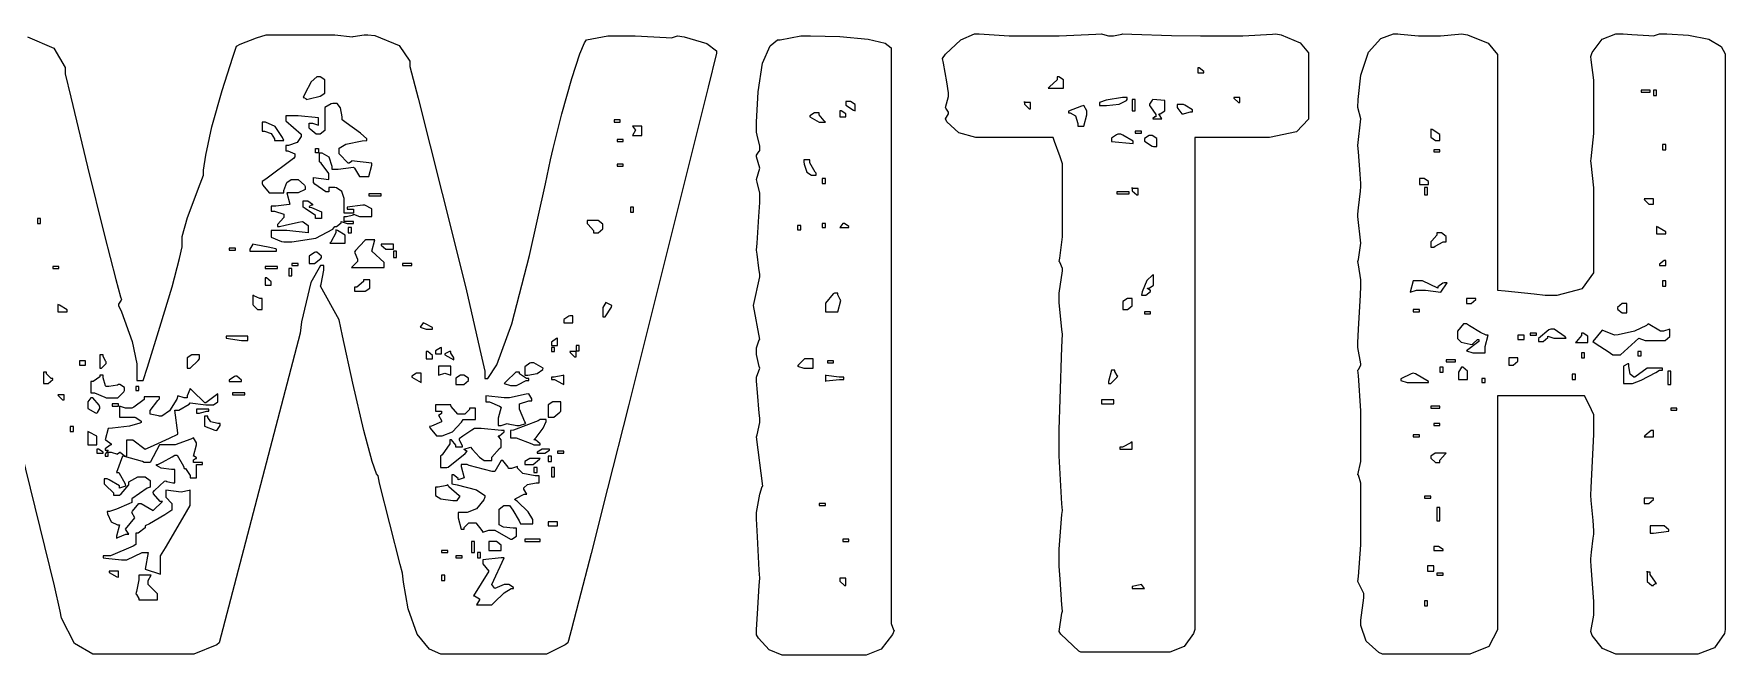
# Model space of a CAD drawing. Extents: x 82 to 273, y 41 to 319.
# Drawn here: x 150.5 to 208.7, y 231.7 to 253 of the extents above; entities that cross this region are included whole.
import ezdxf

# ---------------------------------------------------------------- set-up
doc = ezdxf.new("R2010")
doc.units = 0
doc.header["$MEASUREMENT"] = 0

msp = doc.modelspace()

# ---------------------------------------------------------------- linework, layer by layer
at = {"color": 7}
msp.add_lwpolyline([(150.326, 252.943), (151.232, 252.55), (151.624, 251.891), (151.624, 251.671), (151.816, 250.872), (152.399, 248.47), (152.977, 246.111), (153.364, 244.592), (153.529, 243.998), (153.565, 243.91), (153.547, 243.884), (153.458, 243.746), (153.458, 243.699), (153.563, 243.479), (153.934, 242.465), (154.094, 241.697), (154.094, 241.44), (154.094, 241.124), (154.304, 241.124), (154.452, 241.58), (154.886, 242.95), (155.305, 244.347), (155.558, 245.316), (155.645, 245.717), (155.645, 245.85), (155.645, 246.07), (155.83, 246.724), (156.263, 247.888), (156.387, 248.179), (156.387, 248.354), (156.458, 248.875), (156.672, 249.847), (157.026, 251.098), (157.389, 252.246), (157.515, 252.625), (157.648, 252.687), (158.199, 252.911), (158.532, 253.012), (158.644, 253.012), (160.903, 253.012), (161.502, 252.942), (161.528, 252.96), (161.904, 253.012), (162.031, 253.012), (162.268, 252.986), (163.11, 252.651), (163.477, 252.102), (163.477, 251.919), (163.758, 250.829), (164.593, 247.555), (165.399, 244.308), (165.887, 242.186), (166.052, 241.442), (166.052, 241.194), (166.156, 241.194), (166.47, 241.664), (166.982, 243.073), (167.594, 245.422), (168.143, 247.886), (168.311, 248.708), (168.404, 249.107), (168.706, 250.296), (169.045, 251.514), (169.326, 252.36), (169.484, 252.739), (169.546, 252.835), (170.285, 252.978), (170.815, 252.978), (171.228, 252.978), (172.296, 252.916), (172.472, 252.906), (172.685, 252.978), (172.905, 252.943), (173.685, 252.717), (174.026, 252.462), (174.026, 252.377), (173.736, 251.216), (172.868, 247.731), (171.856, 243.687), (170.992, 240.246), (170.277, 237.407), (169.709, 235.172), (169.292, 233.542), (169.025, 232.515), (168.936, 232.172), (168.91, 232.092), (168.822, 232.031), (168.173, 231.705), (167.958, 231.705), (164.677, 231.705), (164.545, 231.705), (164.148, 231.878), (163.727, 232.398), (163.42, 233.267), (163.259, 234.184), (163.23, 234.491), (163.142, 234.792), (162.436, 237.588), (162.384, 237.842), (162.33, 237.914), (162.184, 238.338), (161.897, 239.4), (161.52, 241.023), (161.16, 242.659), (161.043, 243.204), (160.408, 244.369), (160.424, 244.44), (160.514, 244.916), (160.514, 245.074), (160.402, 245.074), (160.069, 244.493), (159.755, 243.136), (159.702, 242.747), (156.916, 232.092), (156.836, 232.031), (156.049, 231.705), (155.787, 231.705), (152.789, 231.705), (152.578, 231.705), (151.945, 232.076), (151.5, 232.94), (151.448, 233.186), (151.262, 234.051), (149.109, 242.781)], dxfattribs=at)
for points in [[(183.056, 253.048), (184.08, 252.978), (185.315, 252.978), (185.8, 252.978), (187.069, 253.039), (187.255, 253.048), (187.289, 253.031), (187.5, 252.978), (187.572, 252.978), (187.676, 252.978), (187.959, 253.039), (187.995, 253.048), (188.303, 253.031), (189.665, 252.987), (190.661, 252.978), (190.993, 252.978), (192.123, 252.978), (192.123, 252.978), (193.136, 253.039), (193.252, 253.048), (193.437, 253.013), (194.093, 252.739), (194.381, 252.389), (194.381, 252.272), (194.381, 250.26), (194.381, 250.114), (193.96, 249.674), (193.032, 249.484), (192.723, 249.484), (190.464, 249.484), (190.464, 232.551), (190.428, 232.418), (190.097, 231.965), (189.606, 231.775), (189.442, 231.775), (186.549, 231.775), (186.478, 231.803), (185.86, 232.392), (185.808, 232.481), (185.808, 232.481), (185.896, 233.116), (185.914, 233.186), (185.896, 233.407), (185.834, 234.284), (185.808, 234.731), (185.808, 234.88), (185.808, 235.321), (185.896, 236.511), (185.914, 236.644), (185.896, 236.882), (185.808, 238.529), (185.808, 239.077), (185.808, 239.426), (185.834, 240.472), (185.896, 242.27), (185.914, 242.711), (185.896, 242.871), (185.808, 243.809), (185.808, 244.122), (185.914, 244.898), (185.914, 244.978), (185.824, 245.19), (185.808, 245.217), (185.824, 245.331), (185.914, 246.065), (185.914, 246.309), (185.914, 248.496), (185.914, 248.577), (185.834, 248.819), (185.649, 249.344), (185.597, 249.484), (183.128, 249.484), (182.933, 249.484), (182.35, 249.644), (181.945, 250.015), (181.893, 250.119), (181.997, 250.296), (181.997, 250.349), (181.909, 250.49), (181.893, 250.508), (181.997, 250.895), (181.997, 251.019), (181.944, 251.39), (181.821, 252.042), (181.787, 252.2), (181.892, 252.342), (182.421, 252.837), (182.896, 253.048), (183.056, 253.048)], [(197.449, 253.048), (197.538, 253.031), (198.159, 252.978), (198.367, 252.978), (198.684, 252.978), (198.921, 252.978), (199.539, 253.039), (199.636, 253.048), (199.839, 253.013), (200.557, 252.731), (200.871, 252.334), (200.871, 252.2), (200.871, 244.228), (201.144, 244.202), (202.136, 244.101), (202.51, 244.052), (202.635, 244.052), (202.924, 244.052), (203.795, 244.29), (204.188, 244.826), (204.188, 245.004), (204.188, 247.438), (204.188, 247.746), (204.099, 248.602), (204.082, 248.672), (204.099, 248.744), (204.188, 249.616), (204.188, 249.907), (204.188, 251.178), (204.188, 251.452), (204.099, 252.157), (204.082, 252.272), (204.126, 252.404), (204.473, 252.859), (204.946, 253.048), (205.104, 253.048), (205.202, 253.048), (205.497, 253.026), (206.084, 252.987), (206.235, 252.978), (206.445, 253.048), (206.693, 253.048), (207.438, 253.002), (208.143, 252.859), (208.563, 252.616), (208.704, 252.359), (208.704, 252.272), (208.704, 232.551), (208.676, 232.41), (208.337, 231.917), (207.764, 231.705), (207.574, 231.705), (205.104, 231.705), (204.95, 231.705), (204.487, 231.895), (204.134, 232.348), (204.082, 232.481), (204.188, 233.046), (204.188, 233.513), (204.099, 234.73), (204.082, 234.914), (204.082, 234.99), (204.108, 235.215), (204.17, 235.7), (204.188, 235.832), (204.188, 235.95), (204.161, 236.305), (204.099, 236.996), (204.082, 237.173), (204.099, 237.429), (204.188, 239.274), (204.188, 239.889), (204.188, 239.944), (204.108, 240.109), (203.922, 240.49), (203.87, 240.594), (200.871, 240.594), (200.871, 232.727), (200.871, 232.537), (200.58, 231.965), (199.926, 231.705), (199.708, 231.705), (196.92, 231.705), (196.796, 231.758), (196.365, 232.155), (196.18, 232.692), (196.18, 232.869), (196.285, 233.645), (196.285, 233.787), (196.108, 234.138), (196.074, 234.208), (196.091, 234.377), (196.18, 235.468), (196.18, 235.832), (196.18, 237.49), (196.18, 237.588), (196.091, 237.862), (196.074, 237.878), (196.18, 238.337), (196.18, 239.606), (196.18, 240.075), (196.091, 241.292), (196.074, 241.476), (196.091, 241.504), (196.18, 241.643), (196.18, 241.689), (196.074, 242.252), (196.074, 242.412), (196.1, 242.889), (196.162, 244.052), (196.18, 244.369), (196.18, 244.581), (196.091, 245.102), (196.074, 245.217), (196.091, 245.287), (196.18, 245.85), (196.18, 245.85), (196.074, 246.768), (196.074, 246.841), (196.1, 247.056), (196.162, 247.632), (196.18, 247.79), (196.18, 247.898), (196.153, 248.219), (196.091, 248.991), (196.074, 249.202), (196.18, 250.119), (196.074, 250.508), (196.08, 250.787), (196.179, 251.62), (196.444, 252.413), (196.867, 252.889), (197.303, 253.048), (197.449, 253.048)], [(176.918, 252.978), (177.254, 252.978), (178.266, 252.951), (179.237, 252.867), (179.824, 252.725), (180.023, 252.571), (180.023, 252.519), (180.023, 232.833), (180.023, 232.755), (180.111, 232.543), (180.129, 232.517), (180.075, 232.376), (179.682, 231.881), (179.17, 231.669), (178.999, 231.669), (176.425, 231.669), (176.276, 231.669), (175.832, 231.851), (175.461, 232.26), (175.401, 232.374), (175.401, 232.555), (175.427, 233.094), (175.489, 234.068), (175.507, 234.315), (175.489, 234.597), (175.427, 235.736), (175.401, 236.364), (175.401, 236.573), (175.417, 236.706), (175.507, 237.205), (175.595, 237.473), (175.613, 237.49), (175.401, 239.183), (175.417, 239.255), (175.507, 239.678), (175.507, 239.819), (175.489, 239.995), (175.427, 240.71), (175.401, 241.1), (175.401, 241.23), (175.507, 241.547), (175.489, 241.601), (175.401, 242.01), (175.401, 242.146), (175.401, 242.244), (175.489, 242.518), (175.507, 242.535), (175.295, 243.699), (175.507, 244.687), (175.507, 244.763), (175.479, 244.986), (175.417, 245.471), (175.401, 245.604), (175.417, 245.842), (175.479, 246.768), (175.507, 247.245), (175.507, 247.403), (175.507, 247.563), (175.417, 247.942), (175.401, 248.039), (175.507, 248.426), (175.401, 248.815), (175.401, 248.868), (175.489, 249.009), (175.507, 249.025), (175.507, 249.185), (175.417, 249.564), (175.401, 249.66), (175.401, 250.008), (175.453, 251.05), (175.607, 252.042), (175.861, 252.637), (176.124, 252.835), (176.213, 252.835), (176.918, 252.978)], [(190.57, 251.883), (190.57, 251.707), (190.783, 251.707), (190.783, 251.751), (190.623, 251.883), (190.57, 251.883)], [(159.808, 250.861), (159.834, 250.861), (159.915, 250.807), (159.915, 250.789), (160.019, 250.807), (160.39, 250.901), (160.55, 251.004), (160.55, 251.037), (160.55, 251.424), (160.55, 251.46), (160.39, 251.567), (160.338, 251.567), (160.274, 251.567), (160.085, 251.4), (159.861, 250.985), (159.808, 250.861)], [(185.738, 251.567), (185.738, 251.47), (185.473, 251.222), (185.421, 251.178), (185.95, 251.178), (185.95, 251.424), (185.95, 251.46), (185.79, 251.567), (185.738, 251.567)], [(178.47, 250.719), (178.47, 250.649), (178.47, 250.588), (178.734, 250.42), (178.788, 250.402), (178.788, 250.578), (178.788, 250.614), (178.628, 250.719), (178.576, 250.719), (178.47, 250.719)], [(184.609, 250.719), (184.609, 250.649), (184.617, 250.623), (184.769, 250.472), (184.82, 250.472), (184.82, 250.685), (184.609, 250.685), (184.609, 250.719)], [(187.185, 250.649), (187.185, 250.578), (187.289, 250.578), (187.434, 250.578), (187.872, 250.632), (188.119, 250.755), (188.137, 250.789), (188.137, 250.861), (187.977, 250.853), (187.421, 250.769), (187.185, 250.679), (187.185, 250.649)], [(188.313, 250.402), (188.419, 250.402), (188.419, 250.789), (188.313, 250.789), (188.313, 250.402)], [(189.019, 250.789), (189.001, 250.763), (188.913, 250.625), (188.913, 250.578), (188.947, 250.534), (189.125, 250.276), (189.125, 250.19), (189.097, 250.19), (189.019, 250.137), (189.019, 250.119), (189.335, 250.119), (189.229, 250.296), (189.282, 250.296), (189.442, 250.402), (189.442, 250.436), (189.442, 250.755), (189.019, 250.789)], [(191.805, 250.861), (191.813, 250.835), (191.966, 250.685), (192.017, 250.685), (192.017, 250.861), (191.805, 250.861)], [(205.81, 251.037), (206.128, 251.037), (206.128, 251.108), (205.81, 251.108), (205.81, 251.037)], [(206.235, 250.931), (206.339, 250.931), (206.339, 251.108), (206.235, 251.108), (206.235, 250.931)], [(160.55, 250.472), (160.55, 249.767), (160.55, 249.723), (160.39, 249.59), (160.338, 249.59), (160.257, 249.59), (160.047, 249.768), (160.021, 249.803), (160.021, 249.979), (160.125, 249.979), (160.338, 249.907), (160.338, 250.155), (159.632, 250.226), (159.209, 250.226), (159.209, 250.049), (159.738, 249.59), (159.738, 249.519), (159.606, 249.304), (159.308, 249.202), (159.209, 249.202), (159.209, 249.025), (159.287, 249.025), (159.526, 248.921), (159.526, 248.885), (159.526, 248.815), (159.472, 248.754), (158.53, 248.047), (158.397, 247.967), (158.397, 247.897), (158.423, 247.844), (158.641, 247.58), (158.714, 247.58), (159.139, 247.58), (159.147, 247.66), (159.243, 247.928), (159.402, 248.039), (159.456, 248.039), (159.562, 248.039), (159.64, 248.039), (159.851, 247.835), (159.879, 247.79), (159.879, 247.72), (159.879, 247.686), (159.64, 247.58), (159.562, 247.58), (159.243, 247.58), (159.349, 247.191), (159.322, 247.174), (158.866, 247.121), (158.714, 247.121), (158.714, 246.944), (158.82, 246.944), (159.139, 246.84), (159.139, 246.804), (159.139, 246.732), (158.926, 246.485), (158.926, 246.415), (158.991, 246.415), (159.19, 246.465), (159.649, 246.566), (159.772, 246.592), (159.807, 246.584), (159.985, 246.458), (159.985, 246.415), (159.985, 246.203), (159.243, 246.275), (158.714, 246.275), (158.714, 246.098), (158.714, 246.046), (159.067, 245.904), (159.139, 245.886), (159.414, 245.886), (160.245, 246.018), (160.831, 246.327), (160.903, 246.415), (160.955, 246.415), (161.113, 246.548), (161.113, 246.592), (161.326, 246.521), (161.536, 246.521), (161.536, 246.592), (161.219, 246.592), (161.219, 246.768), (161.298, 246.768), (161.536, 246.822), (161.536, 246.838), (161.749, 246.768), (162.172, 246.768), (162.172, 246.98), (162.172, 247.025), (161.933, 247.157), (161.855, 247.157), (161.326, 247.085), (161.326, 247.015), (161.536, 247.015), (161.536, 246.874), (161.219, 246.874), (161.219, 247.297), (161.219, 247.378), (161.139, 247.62), (160.955, 247.748), (160.903, 247.756), (160.69, 247.756), (160.69, 247.614), (160.584, 247.614), (160.584, 247.614), (160.205, 247.88), (160.161, 247.933), (160.161, 248.109), (160.69, 248.039), (160.69, 248.109), (160.69, 248.241), (160.426, 248.594), (160.373, 248.638), (160.373, 248.955), (160.452, 248.955), (160.69, 248.819), (160.796, 248.499), (160.796, 248.392), (161.007, 248.392), (161.536, 248.462), (161.571, 248.427), (161.749, 248.143), (161.749, 248.143), (162.065, 248.143), (162.172, 248.532), (162.172, 248.602), (161.466, 248.672), (161.466, 248.656), (161.386, 248.602), (161.36, 248.602), (161.043, 248.921), (161.043, 249.061), (161.043, 249.108), (161.28, 249.247), (161.835, 249.362), (161.995, 249.378), (161.995, 249.44), (161.783, 249.626), (161.29, 249.987), (161.149, 250.083), (161.149, 250.188), (161.095, 250.498), (160.976, 250.649), (160.937, 250.649), (160.831, 250.649), (160.777, 250.64), (160.55, 250.515), (160.55, 250.472)], [(170.498, 250.013), (170.708, 250.013), (170.708, 250.083), (170.498, 250.083), (170.498, 250.013)], [(177.235, 250.19), (177.553, 250.013), (177.764, 250.013), (177.728, 250.049), (177.553, 250.261), (177.553, 250.332), (177.447, 250.332), (177.394, 250.332), (177.235, 250.226), (177.235, 250.19)], [(178.259, 250.402), (178.259, 250.19), (178.47, 250.19), (178.47, 250.26), (178.47, 250.296), (178.311, 250.402), (178.259, 250.402)], [(186.126, 250.332), (186.186, 250.332), (186.363, 250.221), (186.443, 249.961), (186.443, 249.873), (186.655, 249.873), (186.76, 250.26), (186.76, 250.402), (186.655, 250.578), (186.567, 250.562), (186.126, 250.39), (186.126, 250.332)], [(189.865, 250.578), (189.865, 250.508), (189.881, 250.474), (190.027, 250.296), (190.077, 250.296), (190.111, 250.305), (190.322, 250.366), (190.394, 250.366), (190.394, 250.428), (190.129, 250.596), (190.077, 250.613), (189.865, 250.613), (189.865, 250.578)], [(158.397, 250.013), (158.397, 249.696), (158.476, 249.696), (158.714, 249.618), (158.82, 249.439), (158.82, 249.378), (159.139, 249.378), (159.103, 249.484), (158.846, 249.855), (158.509, 250.013), (158.397, 250.013)], [(171.133, 249.873), (171.238, 249.731), (171.133, 249.554), (171.45, 249.554), (171.45, 249.873), (171.133, 249.873)], [(187.608, 249.414), (187.608, 249.344), (188.347, 249.273), (188.347, 249.353), (187.995, 249.556), (187.924, 249.59), (187.818, 249.59), (187.774, 249.574), (187.608, 249.454), (187.608, 249.414)], [(188.419, 249.626), (188.63, 249.626), (188.63, 249.696), (188.419, 249.696), (188.419, 249.626)], [(188.736, 249.414), (188.736, 249.353), (188.999, 249.185), (189.053, 249.167), (189.159, 249.167), (189.159, 249.414), (189.159, 249.45), (189.001, 249.554), (188.948, 249.554), (188.904, 249.546), (188.736, 249.447), (188.736, 249.414)], [(198.578, 249.767), (198.578, 249.52), (198.586, 249.494), (198.739, 249.378), (198.79, 249.378), (198.896, 249.378), (198.896, 249.52), (198.896, 249.582), (198.63, 249.75), (198.578, 249.767)], [(160.231, 249.097), (160.338, 249.097), (160.338, 248.955), (160.231, 248.955), (160.231, 249.097)], [(170.604, 249.344), (170.815, 249.344), (170.815, 249.414), (170.604, 249.414), (170.604, 249.344)], [(198.684, 248.991), (198.896, 248.991), (198.896, 249.061), (198.684, 249.061), (198.684, 248.991)], [(206.551, 249.061), (206.658, 249.061), (206.658, 249.238), (206.551, 249.238), (206.551, 249.061)], [(170.604, 248.496), (170.815, 248.496), (170.815, 248.568), (170.604, 248.568), (170.604, 248.496)], [(177.024, 248.708), (177.024, 248.638), (177.032, 248.559), (177.129, 248.29), (177.287, 248.179), (177.341, 248.179), (177.447, 248.179), (177.447, 248.249), (177.411, 248.285), (177.235, 248.604), (177.235, 248.708), (177.024, 248.708)], [(177.66, 247.897), (177.764, 247.897), (177.764, 248.073), (177.66, 248.073), (177.66, 247.897)], [(188.313, 247.756), (188.313, 247.686), (188.313, 247.642), (188.47, 247.51), (188.524, 247.51), (188.524, 247.72), (188.313, 247.72), (188.313, 247.756)], [(198.191, 248.073), (198.191, 247.862), (198.508, 247.862), (198.508, 247.933), (198.508, 247.968), (198.349, 248.073), (198.297, 248.073), (198.191, 248.073)], [(198.367, 247.51), (198.473, 247.51), (198.473, 247.756), (198.367, 247.756), (198.367, 247.51)], [(159.808, 247.297), (159.915, 247.297), (159.967, 247.297), (160.125, 247.192), (160.125, 247.157), (160.099, 247.157), (160.021, 247.103), (160.021, 247.085), (160.091, 247.069), (160.444, 246.924), (160.444, 246.874), (160.444, 246.698), (160.231, 246.698), (160.231, 246.796), (159.879, 247.041), (159.808, 247.085), (159.808, 247.297)], [(162.065, 247.474), (162.49, 247.474), (162.49, 247.544), (162.065, 247.544), (162.065, 247.474)], [(187.784, 247.544), (188.207, 247.544), (188.207, 247.614), (187.784, 247.614), (187.784, 247.544)], [(205.916, 247.367), (205.925, 247.341), (206.077, 247.191), (206.128, 247.191), (206.235, 247.191), (206.235, 247.367), (205.916, 247.367)], [(150.672, 246.521), (150.777, 246.521), (150.777, 246.698), (150.672, 246.698), (150.672, 246.521)], [(169.58, 246.592), (169.58, 246.521), (169.614, 246.487), (169.792, 246.275), (169.792, 246.203), (169.898, 246.203), (169.951, 246.203), (170.109, 246.335), (170.109, 246.379), (170.109, 246.451), (170.109, 246.495), (169.951, 246.628), (169.898, 246.628), (169.58, 246.628), (169.58, 246.592)], [(171.061, 246.908), (171.167, 246.908), (171.167, 247.085), (171.061, 247.085), (171.061, 246.908)], [(160.937, 246.309), (160.937, 246.195), (160.76, 245.878), (160.726, 245.85), (161.255, 245.85), (161.255, 246.063), (161.255, 246.125), (160.989, 246.283), (160.937, 246.309)], [(161.36, 246.203), (161.466, 246.203), (161.466, 246.379), (161.36, 246.379), (161.36, 246.203)], [(176.812, 246.309), (176.918, 246.309), (176.918, 246.451), (176.812, 246.451), (176.812, 246.309)], [(177.66, 246.379), (177.764, 246.379), (177.764, 246.521), (177.66, 246.521), (177.66, 246.379)], [(178.365, 246.521), (178.259, 246.379), (178.576, 246.379), (178.576, 246.415), (178.417, 246.521), (178.365, 246.521)], [(198.79, 246.203), (198.79, 246.125), (198.612, 245.922), (198.578, 245.886), (198.578, 245.71), (198.684, 245.71), (198.728, 245.737), (199.012, 245.886), (199.107, 245.886), (199.107, 246.027), (199.107, 246.071), (198.949, 246.203), (198.896, 246.203), (198.79, 246.203)], [(206.339, 246.415), (206.339, 246.169), (206.658, 246.169), (206.658, 246.231), (206.392, 246.399), (206.339, 246.415)], [(157.269, 245.604), (157.479, 245.604), (157.479, 245.674), (157.269, 245.674), (157.269, 245.604)], [(158.08, 245.816), (157.974, 245.64), (157.974, 245.569), (158.89, 245.569), (158.89, 245.64), (158.864, 245.649), (158.604, 245.702), (158.185, 245.79), (158.08, 245.816)], [(160.021, 245.357), (160.021, 245.145), (160.125, 245.145), (160.204, 245.145), (160.416, 245.322), (160.444, 245.357), (160.444, 245.401), (160.284, 245.533), (160.231, 245.533), (160.196, 245.525), (160.021, 245.4), (160.021, 245.357)], [(161.572, 245.533), (161.589, 245.507), (161.678, 245.29), (161.678, 245.217), (161.466, 245.004), (162.595, 245.004), (162.595, 245.181), (162.172, 245.569), (162.278, 245.956), (161.961, 245.956), (161.933, 245.94), (161.607, 245.587), (161.572, 245.533)], [(162.49, 245.816), (162.49, 245.772), (162.647, 245.64), (162.701, 245.64), (162.913, 245.64), (162.913, 245.816), (162.49, 245.816)], [(162.913, 245.357), (163.019, 245.357), (163.019, 245.569), (162.913, 245.569), (162.913, 245.357)], [(151.201, 244.968), (151.412, 244.968), (151.412, 245.04), (151.201, 245.04), (151.201, 244.968)], [(158.503, 244.968), (158.926, 244.968), (158.926, 245.04), (158.503, 245.04), (158.503, 244.968)], [(159.315, 244.722), (159.42, 244.722), (159.42, 244.968), (159.315, 244.968), (159.315, 244.722)], [(159.42, 245.074), (159.632, 245.074), (159.632, 245.145), (159.42, 245.145), (159.42, 245.074)], [(163.23, 245.074), (163.548, 245.074), (163.548, 245.145), (163.23, 245.145), (163.23, 245.074)], [(206.445, 245.074), (206.658, 245.074), (206.658, 245.251), (206.604, 245.251), (206.445, 245.118), (206.445, 245.074)], [(158.503, 244.651), (158.503, 244.405), (158.714, 244.405), (158.714, 244.475), (158.704, 244.511), (158.553, 244.651), (158.503, 244.651)], [(161.889, 244.581), (161.889, 244.521), (161.651, 244.335), (161.572, 244.335), (161.572, 244.192), (161.889, 244.192), (161.942, 244.192), (162.101, 244.3), (162.101, 244.335), (162.101, 244.581), (161.889, 244.581)], [(188.63, 244.052), (188.736, 244.052), (188.788, 244.052), (188.948, 244.184), (188.948, 244.228), (188.921, 244.228), (188.842, 244.282), (188.842, 244.299), (188.895, 244.299), (189.053, 244.405), (189.053, 244.439), (189.053, 244.758), (189.009, 244.749), (188.815, 244.565), (188.656, 244.168), (188.63, 244.052)], [(197.979, 244.545), (197.872, 244.158), (198.085, 244.228), (198.402, 244.228), (198.931, 244.158), (199.143, 244.475), (199.037, 244.475), (199.001, 244.467), (198.826, 244.341), (198.826, 244.299), (198.297, 244.545), (197.979, 244.545)], [(206.551, 244.369), (206.658, 244.369), (206.658, 244.545), (206.551, 244.545), (206.551, 244.369)], [(151.378, 243.733), (151.378, 243.487), (151.694, 243.487), (151.694, 243.549), (151.43, 243.717), (151.378, 243.733)], [(158.08, 244.052), (158.08, 243.733), (158.089, 243.707), (158.24, 243.557), (158.291, 243.557), (158.397, 243.557), (158.397, 243.946), (158.317, 243.946), (158.115, 244.035), (158.08, 244.052)], [(170.215, 243.805), (170.109, 243.629), (170.109, 243.31), (170.188, 243.31), (170.41, 243.639), (170.428, 243.699), (170.215, 243.805)], [(177.764, 243.663), (177.764, 243.487), (178.189, 243.487), (178.293, 243.876), (178.276, 243.903), (178.189, 244.069), (178.189, 244.122), (178.083, 244.122), (178.029, 244.106), (177.764, 243.775), (177.764, 243.663)], [(187.995, 243.805), (187.995, 243.557), (188.101, 243.557), (188.153, 243.557), (188.313, 243.689), (188.313, 243.733), (188.313, 243.946), (188.207, 243.946), (188.153, 243.946), (187.995, 243.841), (187.995, 243.805)], [(199.813, 243.946), (199.813, 243.769), (199.919, 243.769), (199.971, 243.769), (200.131, 243.902), (200.131, 243.946), (199.813, 243.946)], [(205, 243.593), (205.008, 243.567), (205.16, 243.453), (205.21, 243.453), (205.317, 243.453), (205.317, 243.769), (205.21, 243.769), (205.157, 243.769), (205, 243.637), (205, 243.593)], [(163.935, 243.1), (163.829, 242.958), (164.042, 242.888), (164.254, 242.888), (164.254, 242.941), (163.988, 243.082), (163.935, 243.1)], [(168.768, 243.17), (168.768, 243.1), (169.087, 243.1), (169.087, 243.346), (168.981, 243.346), (168.945, 243.338), (168.768, 243.213), (168.768, 243.17)], [(188.736, 243.417), (188.948, 243.417), (188.948, 243.487), (188.736, 243.487), (188.736, 243.417)], [(197.979, 243.487), (198.191, 243.487), (198.191, 243.557), (197.979, 243.557), (197.979, 243.487)], [(157.163, 242.641), (157.163, 242.571), (157.692, 242.499), (157.904, 242.499), (157.904, 242.641), (157.163, 242.641)], [(168.345, 242.394), (168.345, 242.322), (168.558, 242.322), (168.558, 242.571), (168.522, 242.562), (168.345, 242.437), (168.345, 242.394)], [(199.708, 243.064), (199.496, 242.817), (199.496, 242.605), (199.496, 242.565), (199.628, 242.442), (199.937, 242.368), (200.025, 242.358), (200.033, 242.386), (200.186, 242.535), (200.237, 242.535), (200.237, 242.465), (199.813, 242.146), (200.025, 242.076), (200.448, 242.076), (200.448, 242.288), (200.554, 242.675), (200.487, 242.675), (200.288, 242.777), (199.909, 243.003), (199.813, 243.064), (199.708, 243.064)], [(201.577, 242.535), (201.789, 242.535), (201.789, 242.675), (201.577, 242.675), (201.577, 242.535)], [(202.001, 242.675), (202.212, 242.675), (202.212, 242.747), (202.001, 242.747), (202.001, 242.675)], [(202.282, 242.465), (202.388, 242.465), (202.441, 242.465), (202.601, 242.597), (202.601, 242.641), (202.811, 242.571), (203.236, 242.571), (203.2, 242.624), (202.829, 242.888), (202.707, 242.888), (202.635, 242.861), (202.282, 242.564), (202.282, 242.465)], [(203.765, 242.747), (203.765, 242.668), (203.587, 242.465), (203.553, 242.429), (203.976, 242.429), (203.976, 242.605), (203.976, 242.641), (203.817, 242.747), (203.765, 242.747)], [(204.894, 242.675), (204.471, 242.852), (204.152, 242.465), (204.266, 242.386), (204.681, 242.116), (204.84, 242.006), (204.894, 242.006), (205.104, 242.006), (205.74, 242.571), (205.952, 242.499), (206.587, 242.499), (206.64, 242.499), (206.798, 242.631), (206.798, 242.675), (206.798, 242.888), (206.587, 242.817), (206.481, 242.817), (206.058, 243.064), (205.996, 243.012), (205.581, 242.817), (205.026, 242.693), (204.894, 242.675)], [(152.823, 242.006), (152.823, 241.547), (152.876, 241.547), (153.035, 241.706), (153.035, 241.759), (153.017, 241.786), (152.929, 241.952), (152.929, 242.006), (152.823, 242.006)], [(155.822, 241.865), (155.822, 241.547), (155.926, 241.547), (156.2, 241.813), (156.245, 241.865), (156.245, 242.006), (156.034, 242.006), (155.98, 242.006), (155.822, 241.901), (155.822, 241.865)], [(164.042, 242.112), (164.042, 241.865), (164.254, 241.865), (164.254, 241.935), (164.254, 241.979), (164.094, 242.112), (164.042, 242.112)], [(164.358, 242.112), (164.358, 242.042), (164.571, 242.042), (164.571, 242.252), (164.535, 242.244), (164.358, 242.145), (164.358, 242.112)], [(164.677, 242.006), (164.994, 241.829), (164.994, 241.899), (164.976, 241.927), (164.888, 242.066), (164.888, 242.112), (164.844, 242.121), (164.677, 242.034), (164.677, 242.006)], [(168.345, 242.112), (168.451, 242.112), (168.451, 242.252), (168.345, 242.252), (168.345, 242.112)], [(168.981, 242.112), (168.989, 242.086), (169.142, 241.935), (169.193, 241.935), (169.193, 242.112), (168.981, 242.112)], [(169.193, 242.146), (169.297, 242.146), (169.297, 242.322), (169.193, 242.322), (169.193, 242.146)], [(203.765, 241.899), (203.87, 241.899), (203.87, 242.076), (203.765, 242.076), (203.765, 241.899)], [(205.705, 241.97), (205.81, 241.97), (205.81, 242.112), (205.705, 242.112), (205.705, 241.97)], [(150.883, 241.406), (150.883, 241.017), (150.989, 241.017), (151.041, 241.017), (151.201, 241.15), (151.201, 241.194), (151.147, 241.194), (150.989, 241.354), (150.989, 241.406), (150.883, 241.406)], [(152.117, 241.653), (152.33, 241.653), (152.33, 241.793), (152.117, 241.793), (152.117, 241.653)], [(163.548, 241.23), (163.865, 241.053), (163.865, 241.37), (163.759, 241.37), (163.705, 241.37), (163.548, 241.265), (163.548, 241.23)], [(164.465, 241.617), (164.465, 241.3), (164.677, 241.37), (164.888, 241.3), (164.888, 241.617), (164.465, 241.617)], [(166.723, 241.017), (166.934, 240.947), (167.146, 240.947), (167.191, 240.975), (167.474, 241.124), (167.569, 241.124), (167.569, 241.194), (167.489, 241.194), (167.253, 241.354), (167.253, 241.406), (167.12, 241.406), (166.784, 241.08), (166.723, 241.017)], [(167.429, 241.547), (167.429, 241.3), (167.533, 241.3), (167.851, 241.358), (168.045, 241.502), (168.063, 241.547), (167.746, 241.723), (167.64, 241.723), (167.604, 241.715), (167.429, 241.589), (167.429, 241.547)], [(176.812, 241.617), (177.024, 241.547), (177.341, 241.547), (177.341, 241.865), (177.13, 241.865), (177.05, 241.865), (176.838, 241.661), (176.812, 241.617)], [(177.836, 241.723), (178.047, 241.723), (178.047, 241.793), (177.836, 241.793), (177.836, 241.723)], [(187.608, 241.476), (187.501, 241.088), (187.501, 241.017), (187.58, 241.017), (187.792, 241.22), (187.818, 241.264), (187.801, 241.292), (187.714, 241.431), (187.714, 241.476), (187.608, 241.476)], [(197.556, 241.124), (197.768, 241.053), (198.508, 241.053), (198.498, 241.081), (198.057, 241.344), (197.979, 241.37), (197.907, 241.344), (197.556, 241.179), (197.556, 241.124)], [(198.896, 241.406), (199.003, 241.406), (199.003, 241.583), (198.896, 241.583), (198.896, 241.406)], [(199.107, 241.759), (199.426, 241.759), (199.426, 241.829), (199.107, 241.829), (199.107, 241.759)], [(199.636, 241.583), (199.532, 241.406), (199.532, 241.16), (199.849, 241.16), (199.849, 241.406), (199.839, 241.442), (199.686, 241.583), (199.636, 241.583)], [(201.26, 241.899), (201.26, 241.653), (201.366, 241.653), (201.418, 241.653), (201.577, 241.785), (201.577, 241.829), (201.577, 241.899), (201.26, 241.899)], [(205.21, 241.583), (205.21, 241.017), (205.423, 241.017), (205.521, 241.017), (205.814, 241.129), (206.321, 241.398), (206.445, 241.476), (206.551, 241.476), (206.551, 241.547), (206.022, 241.547), (205.599, 241.23), (205.559, 241.23), (205.439, 241.34), (205.387, 241.602), (205.387, 241.689), (205.359, 241.698), (205.21, 241.612), (205.21, 241.583)], [(206.728, 240.983), (206.834, 240.983), (206.834, 241.44), (206.728, 241.44), (206.728, 240.983)], [(152.823, 241.3), (152.823, 241.248), (152.585, 241.088), (152.506, 241.088), (152.506, 240.701), (152.638, 240.701), (152.991, 240.552), (153.035, 240.524), (153.352, 240.524), (153.431, 240.524), (153.643, 240.727), (153.671, 240.771), (153.671, 240.841), (153.671, 240.877), (153.511, 240.983), (153.458, 240.983), (153.422, 240.965), (153.132, 240.911), (153.035, 240.911), (153.017, 240.939), (152.929, 241.21), (152.929, 241.3), (152.823, 241.3)], [(155.928, 240.841), (155.91, 240.815), (155.822, 240.597), (155.822, 240.524), (155.715, 240.524), (155.505, 240.594), (155.461, 240.48), (155.213, 240.071), (154.955, 239.889), (154.869, 239.889), (154.833, 239.907), (154.553, 239.959), (154.553, 239.959), (154.553, 240.091), (154.816, 240.436), (154.869, 240.488), (154.869, 240.558), (154.34, 240.558), (154.34, 240.462), (153.988, 240.199), (153.917, 240.171), (153.705, 240.171), (153.494, 240.242), (153.494, 239.853), (154.023, 239.853), (154.058, 239.845), (154.234, 239.72), (154.234, 239.677), (154.198, 239.65), (153.841, 239.546), (153.254, 239.475), (153.106, 239.466), (152.999, 239.077), (153.034, 239.069), (153.212, 238.943), (153.212, 238.901), (153.176, 238.893), (152.999, 238.767), (152.999, 238.724), (153.106, 238.724), (152.999, 238.584), (152.999, 238.514), (153.106, 238.514), (153.106, 238.654), (153.212, 238.654), (153.422, 238.584), (153.422, 238.602), (153.501, 238.654), (153.529, 238.654), (153.537, 238.628), (153.69, 238.514), (153.741, 238.514), (153.741, 239.077), (153.952, 239.077), (154.376, 238.76), (154.561, 238.84), (155.217, 239.135), (155.505, 239.277), (155.505, 239.324), (155.399, 240.101), (155.531, 240.101), (155.892, 240.304), (155.928, 240.348), (156.457, 240.278), (156.669, 240.278), (156.722, 240.278), (156.88, 240.383), (156.88, 240.418), (156.88, 240.665), (156.457, 240.348), (156.429, 240.357), (155.988, 240.771), (155.928, 240.841)], [(154.058, 240.771), (154.164, 240.771), (154.164, 240.911), (154.058, 240.911), (154.058, 240.771)], [(157.269, 241.088), (157.692, 241.088), (157.692, 241.132), (157.532, 241.264), (157.479, 241.264), (157.444, 241.256), (157.269, 241.131), (157.269, 241.088)], [(165.064, 241.16), (165.064, 240.983), (165.276, 240.983), (165.329, 240.983), (165.489, 241.115), (165.489, 241.16), (165.489, 241.195), (165.329, 241.3), (165.276, 241.3), (165.223, 241.3), (165.064, 241.195), (165.064, 241.16)], [(168.345, 241.23), (168.345, 241.16), (168.45, 241.16), (168.724, 241.009), (168.768, 240.983), (168.768, 241.3), (168.742, 241.292), (168.444, 241.23), (168.345, 241.23)], [(177.764, 241.3), (177.764, 241.088), (177.79, 241.106), (178.247, 241.16), (178.399, 241.16), (178.399, 241.23), (178.24, 241.23), (177.79, 241.292), (177.764, 241.3)], [(200.342, 241.053), (200.448, 241.053), (200.448, 241.194), (200.342, 241.194), (200.342, 241.053)], [(203.447, 241.16), (203.553, 241.16), (203.553, 241.336), (203.447, 241.336), (203.447, 241.16)], [(151.378, 240.63), (151.386, 240.604), (151.537, 240.454), (151.588, 240.454), (151.588, 240.63), (151.378, 240.63)], [(152.506, 240.524), (152.4, 240.382), (152.4, 240.206), (152.4, 240.153), (152.663, 240.013), (152.717, 239.995), (152.735, 240.023), (152.823, 240.161), (152.823, 240.206), (152.795, 240.268), (152.578, 240.524), (152.506, 240.524)], [(153.246, 240.242), (153.458, 240.242), (153.458, 240.312), (153.246, 240.312), (153.246, 240.242)], [(157.375, 240.63), (157.798, 240.63), (157.798, 240.701), (157.375, 240.701), (157.375, 240.63)], [(164.358, 240.242), (164.358, 240.065), (164.571, 240.065), (164.571, 239.995), (164.571, 239.979), (164.491, 239.925), (164.465, 239.925), (164.571, 239.748), (164.571, 239.696), (164.218, 239.554), (164.148, 239.536), (164.174, 239.484), (164.392, 239.219), (164.465, 239.219), (164.583, 239.219), (164.94, 239.357), (165.258, 239.686), (165.312, 239.783), (165.735, 239.783), (165.735, 240.171), (165.523, 240.171), (165.523, 240.119), (165.365, 239.959), (165.312, 239.959), (165.206, 239.959), (165.126, 239.959), (164.896, 240.225), (164.888, 240.278), (164.358, 240.278), (164.358, 240.242)], [(166.723, 240.524), (166.088, 240.594), (166.088, 240.382), (166.22, 240.382), (166.555, 240.234), (166.617, 240.206), (166.511, 239.819), (166.511, 239.572), (166.617, 239.572), (166.828, 239.642), (166.854, 239.626), (167.152, 239.572), (167.253, 239.572), (167.463, 239.642), (167.428, 239.696), (167.253, 240.133), (167.253, 240.278), (167.253, 240.313), (167.569, 240.418), (167.676, 240.418), (167.676, 240.488), (167.569, 240.665), (167.472, 240.648), (166.909, 240.524), (166.723, 240.524)], [(168.239, 240.242), (168.239, 239.853), (168.345, 239.853), (168.424, 239.853), (168.636, 240.031), (168.664, 240.065), (168.664, 240.382), (168.451, 240.382), (168.398, 240.382), (168.239, 240.278), (168.239, 240.242)], [(187.255, 240.312), (187.678, 240.312), (187.678, 240.454), (187.255, 240.454), (187.255, 240.312)], [(198.578, 240.171), (198.896, 240.171), (198.896, 240.242), (198.578, 240.242), (198.578, 240.171)], [(156.14, 240.135), (156.14, 239.995), (156.245, 239.995), (156.279, 240.005), (156.492, 240.065), (156.563, 240.065), (156.563, 240.135), (156.14, 240.135)], [(156.421, 239.853), (156.421, 239.606), (156.421, 239.554), (156.774, 239.413), (156.846, 239.396), (156.95, 239.572), (156.95, 239.642), (156.87, 239.642), (156.633, 239.7), (156.527, 239.842), (156.527, 239.889), (156.421, 239.889), (156.421, 239.853)], [(166.934, 239.147), (167.137, 239.147), (167.674, 238.945), (167.746, 238.901), (167.958, 238.901), (167.958, 238.945), (167.798, 239.077), (167.746, 239.077), (167.816, 239.157), (168.063, 239.484), (168.169, 239.708), (168.169, 239.783), (167.958, 239.783), (167.886, 239.731), (167.039, 239.413), (166.934, 239.396), (166.934, 239.147)], [(198.684, 239.572), (198.896, 239.572), (198.896, 239.642), (198.684, 239.642), (198.684, 239.572)], [(206.834, 240.101), (207.045, 240.101), (207.045, 240.171), (206.834, 240.171), (206.834, 240.101)], [(151.801, 239.36), (151.907, 239.36), (151.907, 239.536), (151.801, 239.536), (151.801, 239.36)], [(152.4, 239.36), (152.4, 238.901), (152.717, 238.901), (152.717, 239.147), (152.717, 239.201), (152.452, 239.343), (152.4, 239.36)], [(155.222, 238.901), (154.869, 238.901), (154.553, 238.301), (154.34, 238.301), (154.287, 238.329), (153.669, 238.505), (153.599, 238.514), (153.388, 237.949), (153.466, 237.949), (153.687, 237.57), (153.705, 237.49), (153.494, 237.419), (153.494, 237.5), (153.14, 237.702), (153.07, 237.736), (152.965, 237.736), (152.965, 237.56), (153.017, 237.516), (153.282, 237.26), (153.282, 237.173), (153.494, 237.173), (153.547, 237.217), (153.811, 237.528), (153.811, 237.632), (154.128, 237.808), (154.34, 237.808), (154.375, 237.8), (154.553, 237.675), (154.553, 237.632), (154.553, 237.455), (154.446, 237.411), (153.917, 237.047), (153.917, 236.926), (153.811, 236.874), (153.388, 236.688), (153.148, 236.608), (153.07, 236.608), (153.078, 236.529), (153.202, 236.261), (153.421, 236.149), (153.494, 236.149), (153.388, 235.762), (153.388, 235.692), (153.432, 235.718), (153.716, 235.832), (153.811, 235.832), (153.705, 236.008), (154.023, 236.397), (153.917, 236.573), (153.943, 236.627), (154.161, 236.89), (154.234, 236.89), (154.657, 236.644), (154.976, 236.96), (154.896, 236.96), (154.666, 237.226), (154.657, 237.279), (154.692, 237.341), (155.046, 237.658), (155.082, 237.666), (155.116, 237.649), (155.327, 237.596), (155.399, 237.596), (155.399, 238.055), (155.279, 238.055), (154.922, 238.104), (154.763, 238.199), (154.763, 238.231), (154.816, 238.231), (154.974, 238.311), (155.31, 238.496), (155.399, 238.548), (155.477, 238.548), (155.689, 238.169), (155.715, 238.089), (155.768, 238.089), (155.928, 237.852), (155.928, 237.772), (156.14, 237.772), (156.14, 238.231), (156.351, 238.231), (156.351, 238.301), (156.034, 238.301), (156.034, 238.372), (156.034, 238.39), (156.112, 238.442), (156.14, 238.442), (156.14, 238.46), (156.06, 238.514), (156.034, 238.514), (156.14, 238.901), (156.14, 238.971), (156.034, 239.147), (155.946, 239.103), (155.403, 238.901), (155.222, 238.901)], [(165.699, 239.466), (165.611, 239.413), (165.302, 239.206), (165.17, 239.11), (165.17, 239.077), (165.187, 239.051), (165.276, 238.886), (165.276, 238.831), (165.064, 238.831), (165.064, 238.893), (164.906, 239.077), (164.853, 239.077), (164.853, 238.937), (164.587, 238.558), (164.535, 238.514), (164.535, 238.125), (164.747, 238.125), (164.799, 238.143), (165.381, 238.611), (165.453, 238.69), (165.425, 238.69), (165.347, 238.744), (165.347, 238.76), (165.559, 238.831), (165.62, 238.752), (165.876, 238.483), (166.034, 238.372), (166.088, 238.372), (166.299, 238.372), (166.299, 238.487), (166.563, 238.786), (166.617, 238.831), (166.617, 239.077), (166.511, 239.219), (166.563, 239.219), (166.723, 239.352), (166.723, 239.396), (166.625, 239.405), (165.931, 239.466), (165.699, 239.466)], [(197.979, 239.183), (198.191, 239.183), (198.191, 239.254), (197.979, 239.254), (197.979, 239.183)], [(205.916, 239.183), (206.235, 239.183), (206.235, 239.396), (206.155, 239.396), (205.942, 239.219), (205.916, 239.183)], [(152.717, 238.76), (152.717, 238.618), (152.929, 238.618), (152.929, 238.654), (152.769, 238.76), (152.717, 238.76)], [(167.429, 238.301), (167.429, 238.231), (167.64, 238.231), (167.718, 238.231), (167.93, 238.408), (167.958, 238.442), (167.64, 238.442), (167.604, 238.434), (167.429, 238.335), (167.429, 238.301)], [(167.852, 238.618), (168.063, 238.618), (168.115, 238.618), (168.275, 238.726), (168.275, 238.76), (168.063, 238.76), (168.027, 238.752), (167.852, 238.653), (167.852, 238.618)], [(168.239, 238.337), (168.345, 238.337), (168.345, 238.514), (168.239, 238.514), (168.239, 238.337)], [(168.558, 238.618), (168.768, 238.618), (168.768, 238.69), (168.558, 238.69), (168.558, 238.618)], [(187.89, 238.831), (187.89, 238.76), (188.313, 238.76), (188.313, 239.007), (188.269, 238.972), (187.984, 238.831), (187.89, 238.831)], [(198.578, 238.478), (198.586, 238.452), (198.739, 238.301), (198.79, 238.301), (198.896, 238.301), (198.896, 238.381), (199.071, 238.584), (199.107, 238.618), (198.79, 238.618), (198.737, 238.618), (198.578, 238.514), (198.578, 238.478)], [(166.617, 238.372), (166.405, 237.985), (166.307, 237.994), (165.513, 238.197), (165.453, 238.231), (165.24, 238.231), (165.24, 238.161), (165.347, 237.772), (165.136, 237.702), (165.136, 237.746), (164.976, 237.878), (164.924, 237.878), (164.924, 237.56), (165.108, 237.534), (165.766, 237.359), (166.052, 237.167), (166.052, 237.103), (166.017, 237.014), (165.766, 236.706), (165.451, 236.573), (165.347, 236.573), (165.136, 236.573), (165.136, 236.397), (165.24, 236.008), (165.347, 236.008), (165.347, 236.062), (165.505, 236.221), (165.559, 236.221), (165.665, 236.221), (165.743, 236.221), (165.954, 235.956), (165.982, 235.902), (166.194, 235.972), (166.405, 235.972), (166.934, 235.656), (166.987, 235.656), (167.146, 235.762), (167.146, 235.796), (167.146, 236.044), (167.035, 236.044), (166.7, 236.076), (166.547, 236.159), (166.547, 236.185), (166.547, 236.644), (166.547, 236.688), (166.704, 236.82), (166.758, 236.82), (166.864, 236.82), (166.902, 236.82), (167.022, 236.662), (167.233, 236.291), (167.287, 236.185), (167.71, 236.185), (167.71, 236.255), (167.71, 236.343), (167.551, 236.604), (167.181, 236.952), (167.076, 237.031), (167.12, 237.059), (167.404, 237.207), (167.499, 237.207), (167.393, 237.383), (167.393, 237.424), (167.525, 237.544), (167.823, 237.596), (167.922, 237.596), (167.922, 237.842), (167.783, 237.842), (167.366, 237.923), (167.181, 238.102), (167.181, 238.161), (166.97, 238.089), (166.864, 238.089), (166.854, 238.133), (166.677, 238.372), (166.617, 238.372)], [(167.746, 237.949), (167.852, 237.949), (167.852, 238.125), (167.746, 238.125), (167.746, 237.949)], [(168.345, 237.808), (168.451, 237.808), (168.451, 238.125), (168.345, 238.125), (168.345, 237.808)], [(155.082, 237.349), (155.082, 237.103), (155.292, 236.89), (155.292, 236.714), (155.292, 236.659), (155.058, 236.493), (154.525, 236.194), (154.376, 236.115), (154.376, 236.054), (154.136, 235.868), (154.058, 235.868), (154.058, 235.479), (153.96, 235.418), (153.187, 235.09), (152.929, 235.09), (152.929, 235.02), (153.025, 235.004), (153.562, 234.95), (153.741, 234.95), (154.27, 235.197), (154.481, 235.197), (154.376, 234.633), (154.905, 234.457), (154.905, 235.09), (155.072, 235.365), (155.667, 236.383), (155.928, 236.817), (155.928, 236.96), (155.928, 237.349), (155.892, 237.333), (155.611, 237.279), (155.611, 237.279), (155.082, 237.349)], [(164.358, 237.455), (164.358, 237.207), (164.358, 237.169), (164.543, 237.05), (164.961, 236.996), (165.1, 236.996), (165.206, 237.137), (165.17, 237.147), (164.817, 237.465), (164.783, 237.526), (164.747, 237.509), (164.455, 237.455), (164.358, 237.455)], [(177.553, 236.82), (177.764, 236.82), (177.764, 236.89), (177.553, 236.89), (177.553, 236.82)], [(198.367, 237.067), (198.578, 237.067), (198.578, 237.137), (198.367, 237.137), (198.367, 237.067)], [(198.79, 236.291), (198.896, 236.291), (198.896, 236.75), (198.79, 236.75), (198.79, 236.291)], [(205.916, 237.067), (205.916, 236.89), (206.022, 236.89), (206.074, 236.89), (206.235, 237.023), (206.235, 237.067), (205.916, 237.067)], [(168.239, 236.115), (168.558, 236.115), (168.558, 236.255), (168.239, 236.255), (168.239, 236.115)], [(206.128, 236.115), (206.128, 235.868), (206.235, 235.868), (206.764, 235.938), (206.764, 235.982), (206.604, 236.115), (206.551, 236.115), (206.128, 236.115)], [(165.593, 235.197), (165.699, 235.197), (165.699, 235.585), (165.593, 235.585), (165.593, 235.197)], [(166.194, 235.585), (166.194, 235.267), (166.617, 235.267), (166.617, 235.409), (166.617, 235.453), (166.457, 235.585), (166.405, 235.585), (166.194, 235.585)], [(167.429, 235.585), (167.958, 235.585), (167.958, 235.656), (167.429, 235.656), (167.429, 235.585)], [(178.365, 235.585), (178.576, 235.585), (178.576, 235.656), (178.365, 235.656), (178.365, 235.585)], [(164.571, 235.197), (164.783, 235.197), (164.783, 235.267), (164.571, 235.267), (164.571, 235.197)], [(165.064, 235.02), (165.276, 235.02), (165.276, 235.09), (165.064, 235.09), (165.064, 235.02)], [(165.982, 234.95), (165.982, 234.81), (166.194, 234.561), (165.665, 233.715), (165.699, 233.707), (165.876, 233.608), (165.876, 233.575), (165.77, 233.398), (166.299, 233.398), (166.377, 233.487), (166.722, 233.813), (166.96, 233.962), (167.04, 233.962), (167.04, 233.998), (166.88, 234.104), (166.828, 234.104), (166.723, 234.104), (166.405, 233.962), (166.299, 234.104), (166.723, 235.02), (166.617, 235.02), (165.982, 234.95)], [(165.806, 235.02), (165.912, 235.02), (165.912, 235.197), (165.806, 235.197), (165.806, 235.02)], [(198.684, 235.409), (198.684, 235.267), (199.003, 235.267), (199.003, 235.303), (198.842, 235.409), (198.79, 235.409), (198.684, 235.409)], [(153.142, 234.561), (153.142, 234.509), (153.405, 234.369), (153.458, 234.351), (153.458, 234.561), (153.142, 234.561)], [(154.164, 234.421), (154.164, 234.262), (154.074, 233.857), (154.058, 233.785), (154.074, 233.759), (154.164, 233.621), (154.164, 233.575), (154.799, 233.575), (154.799, 233.785), (154.481, 234.104), (154.481, 234.244), (154.587, 234.421), (154.164, 234.421)], [(164.571, 234.244), (164.677, 234.244), (164.677, 234.421), (164.571, 234.421), (164.571, 234.244)], [(198.473, 234.561), (198.684, 234.561), (198.684, 234.738), (198.473, 234.738), (198.473, 234.561)], [(198.79, 234.421), (199.003, 234.421), (199.003, 234.491), (198.79, 234.491), (198.79, 234.421)], [(206.022, 234.561), (206.022, 234.244), (206.022, 234.2), (206.181, 234.068), (206.235, 234.068), (206.235, 234.086), (206.313, 234.138), (206.339, 234.138), (206.303, 234.182), (206.128, 234.442), (206.128, 234.527), (206.022, 234.527), (206.022, 234.561)], [(178.259, 234.315), (178.259, 234.244), (178.267, 234.218), (178.419, 234.068), (178.47, 234.068), (178.47, 234.315), (178.259, 234.315)], [(188.313, 234.032), (188.313, 233.962), (188.736, 233.962), (188.63, 234.104), (188.594, 234.086), (188.313, 234.032), (188.313, 234.032)], [(198.367, 233.363), (198.473, 233.363), (198.473, 233.539), (198.367, 233.539), (198.367, 233.363)]]:
    msp.add_lwpolyline(points, close=True, dxfattribs=at)

doc.saveas('drawing.dxf')
